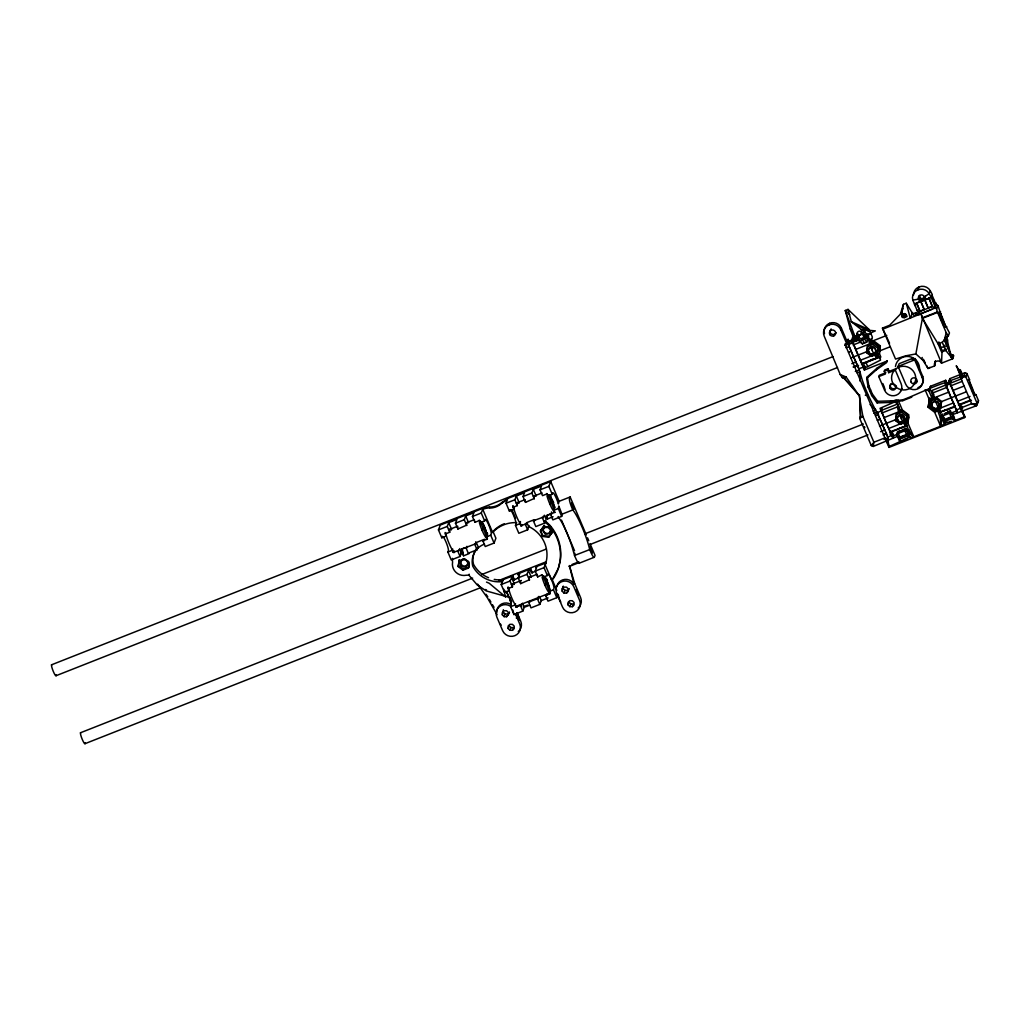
<?xml version="1.0" encoding="UTF-8"?>
<svg xmlns="http://www.w3.org/2000/svg" width="1030" height="1030" viewBox="0 0 1030 1030"><rect width="100%" height="100%" fill="white"/><g stroke="black" fill="none" stroke-linecap="round" stroke-linejoin="round"><path stroke-width="1.5" d="M479.246 520.15L480.212 522.635L484.628 520.897L481.268 513.017L482.722 509.232L490.821 507.03A17.999 17.51 21 0 0 501.546 502.795L507.893 498.43L550.702 481.538L559.135 501.314L558.35 503.966A7.867 1.236 68.5 0 0 555.17 495.829A7.867 1.236 68.5 0 0 552.698 492.984L552.209 494.246L547.806 495.984L546.84 493.499M489.559 506.992L483.109 508.202L440.299 525.081L438.445 529.896L441.806 537.789L446.209 536.051L445.243 533.566A11.768 1.854 68.5 0 1 445.115 532.549M859.805 380.933L859.96 371.766L841.407 328.184A8.845 8.601 21 0 0 829.665 323.291A8.845 8.601 21 0 0 824.476 333.617M901.662 315.438L902.177 317.33L904.34 317.536L905.988 315.824L905.473 313.931L902.28 314.42L901.662 315.438L903.156 317.626M876.195 353.161L876.891 354.809L879.298 353.856L880.328 345.887L873.788 340.904L870.968 342.939L873.788 340.904M957.475 412.695L945.888 385.503L946.84 383.018L945.695 380.289L930.541 386.263L929.742 388.168L932.356 394.284A7.867 1.236 68.5 0 0 932.755 397.644L932.704 398.983L931.249 399.55L930.657 401.108L929.884 407.043L934.764 410.764L940.416 408.537L941.575 401.571L936.811 397.554L933.991 398.661L932.279 390.344L945.746 385.04M935.536 305.949L936 304.738L937.957 305.55L943.068 320.909L949.467 332.935L948.347 335.857L942.244 342.256L938.124 343.878L922.404 318.334L920.91 313.609L931.931 309.257M458.183 566.577L459.303 559.818L458.183 566.577L462.946 570.208L468.457 568.032L469.191 564.17M468.457 568.032L469.204 562.238L464.44 558.62L458.929 560.784M871.38 341.857L872.075 343.505L873.53 342.939L878.397 346.647L877.032 354.153L871.393 356.38L866.513 352.659L867.788 345.385L870.62 344.277L870.852 342.861A8.588 1.352 68.5 0 1 870.363 339.359L871.741 338.819L872.384 337.119L869.204 329.639L848.025 309.399L845.269 310.494L850.226 328.879L854.037 339.166L856.857 339.411L850.226 328.879M877.032 354.153L878.397 346.647M879.298 353.856L880.328 345.887M947.291 422.068L940.622 426.227L913.777 436.81L907.842 422.892L908.872 414.923L902.332 409.94L900.336 409.824L901.031 411.472L902.486 410.893L907.366 414.614L906.001 422.107L900.349 424.334L895.469 420.626L896.757 413.352L899.576 412.232L899.705 410.674A7.867 1.236 68.5 0 1 899.319 407.314M906.001 422.107L907.366 414.614M903.065 429.497L905.808 428.403L910.224 437.673L913.777 436.81L908.705 430.334L905.782 423.472L907.842 422.892L908.872 417.034M928.146 407.326L929.588 398.275L928.146 407.326L934.686 412.309L940.622 426.227L942.334 418.669L940.377 417.845L937.622 410.532L935.098 411.228L928.558 406.245M931.249 399.55L929.884 407.043M940.416 408.537L941.575 401.571L966.217 391.851M866.513 352.659L867.788 345.385M896.757 413.352L895.469 420.626M860.514 416.352L859.715 418.438L871.303 445.617L873.26 446.441L873.904 442.243L862.895 416.416L859.2 395.649L846.106 376.993L840.235 374.547L824.27 336.321A8.845 8.601 21 0 1 829.047 324.901L829.665 323.291M903.04 306.683L903.426 304.339L906.258 303.232L913.726 315.257M915.876 353.934L922.404 318.334L937.583 312.438L936.064 307.635L882.813 329.175L895.546 359.084L905.537 355.865L915.876 353.934L923.034 360.358L928.03 368.508L934.635 365.895L935.407 361.054L934.635 365.895M468.135 562.702L467.092 565.097A3.747 3.644 21 0 1 460.706 562.432L461.775 559.856M901.52 314.06L902.847 307.854L901.533 313.352M937.583 312.438L946.235 332.742L944.42 339.81L952.531 358.839L941.523 363.178C940.403 360.255 935.768 360.14 934.622 363.101M924.361 299.202L924.348 296.846A3.142 3.064 21 0 0 920.241 295.134A3.142 3.064 21 0 0 918.567 299.125C920.524 303.155 925.777 299.988 925.429 296.189L923.962 299.885M903.426 304.339L900.336 314.202L889.675 325.235L882.465 328.094L882.813 329.175M862.728 332.484L868.187 338.471L866.706 342.192L862.445 343.878L859.651 341.831L857.192 338.201L858.454 334.171M857.192 338.201L860.192 340.557L864.453 338.87L865.728 334.84M441.806 537.789L442.295 536.527A7.867 1.236 68.5 0 1 442.437 536.347M445.333 533.978L449.737 532.24L447.265 526.433L448.719 522.635L456.908 519.403L455.453 523.201L457.925 529.008L466.654 525.12A11.768 1.854 68.5 0 1 467.53 522.828M464.942 547.702L462.187 548.784L462.856 552.325L461.17 553.573L460.062 556.47L451.243 559.947L447.896 552.054L448.372 550.793A7.867 1.236 68.5 0 0 446.891 544.252A7.867 1.236 68.5 0 0 443.26 536.888M453.355 552.569L452.299 550.316L452.775 549.054M466.745 525.532L464.26 519.725L465.715 515.927L473.903 512.708L472.448 516.494L474.933 522.3L479.336 520.562M461.221 553.715L459.766 548.578M480.212 522.635L480.701 521.373M462.946 570.208L463.32 569.242L468.817 567.067M484.628 520.897L485.104 519.635A7.867 1.236 68.5 0 1 488.799 525.081A7.867 1.236 68.5 0 1 491.194 533.913L490.705 535.175L494.065 543.055L485.246 546.531L482.774 540.711L487.357 539.166M482.156 530.514L484.01 525.686M466.963 546.325A11.768 1.854 68.5 0 1 465.946 547.612L468.251 553.239L477.057 549.763L478.165 546.879L476.311 542.527L484.512 539.295M506.683 591.915L508.987 597.31L486.199 590.898L477.263 584.989L468.83 575.101L469.178 574.199M487.177 538.986L486.778 535.652A7.867 1.236 68.5 0 0 485.297 529.111A7.867 1.236 68.5 0 0 481.667 521.747M489.16 508.022L490.422 508.06A17.999 17.51 21 0 0 501.159 503.825L502.486 501.983M482.722 509.232L492.636 532.51L493.512 530.875A31.467 30.63 21 0 1 504.224 523.768M512.708 505.897A11.768 1.854 68.5 0 0 512.837 506.902L513.803 509.387L509.399 511.125L506.039 503.245L507.494 499.46L502.086 503.013M494.065 543.055L495.906 538.239L493.035 531.48M509.399 511.125L509.889 509.863M512.927 507.327L517.33 505.588L514.858 499.769L516.313 495.984L524.502 492.752L523.047 496.537L525.519 502.357L534.248 498.456A11.768 1.854 68.5 0 1 535.124 496.164M543.969 520.923L549.544 526.15A44.96 43.749 21 0 1 553.973 577.663L551.797 580.418L545.218 564.968A31.467 30.63 21 0 0 528.982 526.665L528.944 525.635L527.656 529.806L518.837 533.283L515.476 525.403L515.966 524.141A7.867 1.236 68.5 0 0 514.047 516.442A7.867 1.236 68.5 0 0 510.236 509.696M520.948 525.918L519.893 523.665L520.369 522.403A7.867 1.236 68.5 0 0 520.42 521.528M534.325 498.881L531.853 493.061L533.308 489.276L541.497 486.044L540.042 489.829L542.527 495.649L546.93 493.911M514.511 580.006L512.76 575.886L502.782 579.736L502.395 581.847M507.867 587.19A11.768 1.854 68.5 0 0 507.996 588.194L508.962 590.679L504.558 592.417L501.198 584.538L503.052 579.71M504.558 592.417L505.048 591.156A7.867 1.236 68.5 0 1 505.189 590.975M508.086 588.606L512.489 586.868L510.017 581.062L512.76 575.886M486.508 582.092L489.147 583.212L505.421 596.808L505.769 595.907M552.209 494.246L548.861 486.366L550.702 481.538M547.806 495.984L548.295 494.722M506.657 616.713L509.464 612.284L506.657 616.713L504.146 616.674L502.357 614.91L503.374 609.747M512.361 576.916L513.635 579.903L519.146 577.727L518.27 573.71L530.656 568.83L532.407 572.95M529.871 577.186A11.768 1.854 68.5 0 0 529.407 579.748L520.678 583.637L518.206 577.83L519.661 574.045L517.871 574.74M504.146 616.674L505.176 613.97L503.387 612.206M549.775 503.85L551.629 499.022M522.519 603.207L524.27 607.314L522.815 611.099L513.996 614.575L510.648 606.683L511.125 605.421A7.867 1.236 68.5 0 0 509.206 597.735L507.764 594.477A7.867 1.236 68.5 0 0 506.013 591.529M540.364 530.991L544.342 525.429L540.364 530.991L542.681 536.437L548.604 537.274L552.595 531.712L549.827 526.201M543.364 516.185A11.768 1.854 68.5 0 1 542.347 517.472L533.36 520.768L535.845 526.575L544.651 523.098L546.106 519.313L544.368 515.219M516.107 607.211L515.052 604.958L515.528 603.683M529.497 580.173L527.012 574.354L528.467 570.569L530.656 568.83M542.681 536.437L540.737 530.025M508.138 628.506L509.181 625.802L510.97 627.566L513.481 627.592L512.451 630.296L509.927 630.27L508.138 628.506L508.125 626.034L509.902 624.322L512.412 624.347L514.202 626.111L514.215 628.583L512.451 630.296M554.951 512.502L553.895 510.249L554.372 508.987A7.867 1.236 68.5 0 0 552.891 502.447A7.867 1.236 68.5 0 0 549.26 495.082M509.927 630.27L510.97 627.566M552.222 532.677L550.278 526.266M561.659 516.403L558.299 508.511L558.788 506L562.238 514.871L561.659 516.403L552.84 519.88L550.535 514.24A11.768 1.854 68.5 0 0 551.423 511.949M541.999 574.779L537.686 576.942L535.201 571.122L536.656 567.337L535.767 567.685L536.167 566.655L546.003 562.934M548.604 537.274L552.595 531.712M559.135 501.314L570.144 496.975L569.461 498.739A8.24 1.3 68.5 0 0 571.972 507.996L572.783 509.876A26.973 4.262 68.5 0 1 589.688 549.505L590.499 551.488A8.24 1.3 68.5 0 0 594.374 557.191L595.044 555.415L590.01 543.595M542.089 575.204L542.965 577.276L547.381 575.538L544.02 567.646L545.861 562.831M542.965 577.276L543.454 576.002M547.381 575.538L547.857 574.264A7.867 1.236 68.5 0 1 550.574 577.598L552.016 580.856A7.867 1.236 68.5 0 1 553.947 588.542L553.458 589.804L556.818 597.683L547.999 601.16L545.527 595.353L550.11 593.795M544.909 585.156L546.763 580.328M538.394 596.473A11.768 1.854 68.5 0 1 537.506 598.765L528.532 602.061L531.004 607.867L539.81 604.391L541.265 600.606L539.527 596.512M551.797 580.418L552.144 579.517L556.792 590.422M549.93 593.615L549.531 590.28A7.867 1.236 68.5 0 0 548.05 583.74A7.867 1.236 68.5 0 0 544.419 576.375M556.818 597.683L558.08 594.413M574.032 584.345L569.41 565.534L574.598 583.263L574.032 584.345L572.912 582.62A9.296 9.038 21 0 0 556.895 586.199M562.226 588.825L563.256 586.122L562.238 591.297L564.028 593.061L566.539 593.087L568.303 591.375L568.29 588.903L566.5 587.139L563.989 587.113L562.226 588.825L562.238 591.297M564.028 593.061L565.058 590.357L563.268 588.594M566.539 593.087L569.345 588.671M568.032 604.88L569.062 602.177L570.852 603.941L573.362 603.979L572.332 606.683L569.822 606.644L568.032 604.88L568.019 602.421L569.783 600.696L572.294 600.735L574.083 602.499L574.096 604.958L572.332 606.683M569.822 606.644L570.852 603.941M833.746 335.909L834.364 334.299M845.694 340.351L848.179 339.372L846.608 343.454L840.789 329.793L841.407 328.184M911.769 397.142L902.821 400.67L890.242 402.46L877.071 402.885L871.676 395.494L868.2 387.332L866.668 378.474L876.337 369.834L886.598 362.612L887.216 361.015L864.363 370.027L851.63 340.119L852.583 337.634L858.814 334.699M854.037 339.166L854.99 336.681L845.269 310.494L849.737 314.755M853.522 356.998L848.385 344.574L852.789 342.835L853.741 340.351L852.583 337.634M858.969 368.598L863.204 367.311L864.157 364.813L865.316 367.543L864.363 370.027M872.075 343.505L872.23 342.321A8.588 1.352 68.5 0 1 871.741 338.819M867.286 346.724L872.925 344.496L873.53 342.939M871.869 349.672L872.796 347.265M874.728 353.921L876.44 352.505M859.844 400.915L860.514 416.532L862.895 416.416L859.715 418.438L860.514 416.532L859.574 394.67M866.668 378.474L867.286 376.877L876.942 368.238L887.216 361.015M861.543 364.26L878.178 357.706L878.822 356.007M868.2 387.332L868.805 385.748L867.286 376.877M876.337 369.834L876.942 368.238M869.938 391.413L870.543 389.816M871.676 395.494L872.281 393.898L868.805 385.748M895.302 370.066L888.697 372.68L889.186 371.392L895.804 368.779L895.302 370.066L901.121 383.727A8.987 8.755 21 0 1 896.345 395.147A8.987 8.755 21 0 1 884.603 390.241L878.783 376.581L879.285 375.293L885.89 372.693M878.783 376.581L885.388 373.98L884.242 371.264L884.731 369.976L888.04 368.676L889.186 371.392M920.73 301.327L924.206 309.489L920.73 301.327L916.597 302.962L920.073 311.111L919.018 314.897L912.799 300.155A8.845 8.601 21 0 1 917.988 289.829L919.082 286.945A8.845 8.601 21 0 1 930.309 290.795L932.317 294.593L931.21 297.477L935.807 308.279L932.343 306.554L928.996 298.069L924.734 300.026L928.21 308.176L924.863 299.704M888.697 372.68L887.538 369.963L888.04 368.676M877.071 402.885L877.689 401.288L872.281 393.898M912.567 312.541L910.34 318.322L906.258 303.232M916.597 302.962L919.957 311.433L932.343 306.554L928.996 298.069M919.455 295.468L918.567 299.125L912.799 300.155M918.979 299.82L919.43 296.885L920.64 299.743M884.603 390.241L885.105 388.954M919.558 300.399L919.842 297.593M920.266 300.812L921.129 298.571L920.421 298.159M911.911 314.24L916.185 312.553L915.232 315.026L919.635 313.287M921.065 301.03L921.927 298.79L925.223 296.962M921.889 301.03L922.738 298.803M922.674 300.837L923.537 298.61M898.121 366.397L899.177 363.654L912.941 358.234L912.387 359.676L915.142 358.594L922.7 376.323L922.198 377.611A8.987 8.755 21 0 1 917.421 389.031A8.987 8.755 21 0 1 905.679 384.126L898.121 366.397L914.64 359.882L915.142 358.594M923.382 300.451L924.232 298.211M882.144 408.537L881.191 411.022L892.765 438.214L893.731 435.716L892.572 432.999L889.817 434.081M920.91 313.609L941.523 363.178L942.077 350.767L938.858 341.947M930.309 290.795L929.202 293.679L924.348 296.846M890.242 402.46L890.847 400.863L897.13 403.155L900.156 410.275M886.328 423.433L881.358 410.571M934.686 305.627L935.794 302.743L937.493 306.76M887.654 436.669L888.967 447.406L964.685 417.549L962.741 411.15L960.63 408.035L971.638 403.696L977.303 403.812L978.5 400.696L975.899 394.58A8.588 1.352 68.5 0 1 972.024 388.877A7.944 1.249 68.5 0 1 969.526 379.632L966.913 373.517L964.956 372.693L949.815 378.667L948.862 381.164L961.608 411.06L965.058 416.584L954.45 420.768L952.699 413.867L950.754 414.356M936.643 309L937.957 305.55M902.821 400.67L903.194 399.704C917.37 394.297 930.283 387.499 944.729 382.787L945.695 380.289M892.572 432.999L891.607 435.484L887.487 437.119C879.813 414.614 865.342 395.069 859.96 371.766L857.115 372.989M901.031 411.472L901.083 410.133M921.683 358.878L922.223 357.462M896.242 414.678L901.881 412.464L902.486 410.893M900.825 417.639L901.752 415.219M923.034 360.358L923.459 359.238M923.588 361.092L923.962 360.127L923.936 361.543M898.945 439.501L899.872 437.106L908.125 433.849L907.211 436.244L898.945 439.501L896.628 434.068L897.555 431.66L900.31 430.579M900.349 424.334L900.864 422.995L895.868 419.596L879.491 426.047M924.966 362.908L925.249 362.187M903.683 421.888L905.434 420.382M926.64 365.637L928.03 368.508M905.782 423.472L908.254 421.811M871.303 445.617L873.904 442.243L884.912 437.892L889.341 446.441L909.722 437.158M907.211 436.244L904.894 430.81L905.808 428.403M910.224 437.673L907.919 432.24L908.872 429.742L906.117 430.823M934.377 364.015L935.163 361.968M934.377 364.968L935.163 362.921M945.411 337.222L944.42 339.81L952.531 358.839L953.69 355.826L951.102 355.015M930.541 386.263L928.79 390.666L931.828 397.786L929.176 399.357L925.107 389.816L928.79 390.666L929.588 388.761M931.828 397.786L932.704 398.983M933.991 398.661L934.133 397.104M945.913 335.922L947.767 340.273C946.634 341.419 954.334 367.272 952.106 354.912M952.493 354.925L951.514 357.487L952.196 357.217M952.879 355.028L952.287 357.436M930.657 401.108L936.296 398.88L936.811 397.554M953.214 355.221L952.402 357.732M953.484 355.492L952.544 358.067M934.764 410.764L935.369 409.206M935.098 411.228L934.686 412.309L937.455 410.983M936.811 408.627L938.652 407.623A8.678 1.365 68.5 0 0 938.987 408.099M941.549 412.09L940.429 411.923L938.382 408.884L938.472 407.339M949.815 378.667L950.973 381.383L950.021 383.881L945.888 385.503L944.729 382.787M944.652 424.103L941.369 416.429L942.296 414.021L944.613 419.455L943.686 421.862L951.81 418.656L952.737 416.249L950.42 410.815L947.703 411.884M951.038 397.915L949.428 393.486M961.26 371.946L959.767 375.834L971.638 403.696L976.504 405.717L977.303 403.812L965.715 376.632L966.913 373.517M951.81 418.656L949.493 413.223L950.42 410.815M962.136 373.98L960.282 369.628A16.184 2.549 68.5 0 1 957.501 367.787L956.239 365.714L959.484 372.268L960.642 377.868L963.758 375.821L964.956 372.693M954.45 420.768L955.016 419.3M897.13 403.155L898.263 400.4L902.332 409.94M913.777 436.81L907.919 432.24L908.705 430.334M978.5 400.696L976.504 405.717L952.377 414.704M544.175 527.579C540.608 531.647 548.449 536.334 550.484 531.351M492.636 532.51L493.113 531.905A31.467 30.63 21 0 1 516.635 522.622M552.865 578.602L558.299 568.521L560.436 559.625A44.96 43.749 21 0 0 549.891 525.249L545.437 521.064M944.162 413.751L948.179 412.386L946.171 412.747M544.381 527.283L545.591 526.51M877.058 412.657L881.191 411.022L880.032 408.305L898.263 400.4M901.147 428.145L902.422 427.257L898.006 428.995L907.134 425.66L905.679 422.261A8.678 1.365 68.5 0 1 904.237 421.193L904.057 420.922M900.439 430.836C896.255 433.797 907.546 428.583 901.572 430.334M861.35 333.372L865.174 331.39M865.277 336.437L868.135 334.982M873.118 358.904L865.998 362.509L867.736 366.59L865.316 367.543M867.736 366.59L880.56 360.088L879.401 357.371M864.222 330.282L861.338 329.587L867.35 334.454L875.346 330.888L861.338 329.587L851.347 321.721L848.025 309.399M905.331 439.166C898.817 442.037 909.194 439.321 906.413 438.806M949.943 421.579C943.416 424.45 953.793 421.734 951.012 421.206M873.105 411.137L875.899 409.94L870.067 404.481M914.408 304.095L931.21 297.477L929.202 293.679A8.845 8.601 21 0 0 917.988 289.829M920.073 311.111L924.206 309.489M928.339 307.854L932.472 306.232M847.226 341.844L851.63 340.119M856.857 339.411L844.948 344.11L888.967 447.406M869.565 334.261L870.942 333.72M844.87 345.436L849.312 343.685M852.286 342.514L859.432 339.694M866.204 337.029L868.908 335.96M846.016 347.78L848.862 346.659M853.136 344.973L860.256 342.166M864.788 337.827L867.633 339.256L869.037 338.703L870.62 344.277M939.193 312.206L940.57 311.665M939.218 313.545L940.596 312.991M939.334 314.189L940.712 313.648M51.513 664.814L832.897 356.65M871.805 341.303L886.779 335.394M939.489 314.923L940.866 314.382M870.981 343.312L872.358 342.771M848.566 352.221L851.372 351.114M863.385 366.86L855.775 349.376L870.376 343.621M940.236 317.536L941.613 316.995M940.557 318.489L941.935 317.948M941.291 320.472L942.669 319.931M850.754 358.002L866.912 351.629M942.553 323.381L943.931 322.841M943.403 325.055L944.78 324.514M56.148 675.68L837.519 367.517M879.44 350.998L889.92 346.865M944.523 326.832L945.9 326.291M851.797 363.654L856.007 361.994L858.466 367.401M860.411 360.255L873.543 355.08M944.832 327.18L946.21 326.626M945.476 327.347L946.853 326.806M438.445 529.896L447.265 526.433M455.453 523.201L464.26 519.725M472.448 516.494L481.268 513.017M506.039 503.245L514.858 499.769M523.047 496.537L531.853 493.061M540.042 489.829L548.861 486.366M853.123 366.976L857.604 365.212M862.097 363.435L878.178 357.706M854.14 367.182L858.582 365.431M448.578 529.806L457.191 526.407M465.818 523.008L474.431 519.609M516.197 503.142L524.811 499.743M533.437 496.344L542.05 492.945M855.312 371.482L859.509 369.822M941.266 347.612L945.398 345.977M884.242 371.264L887.538 369.963M942.077 350.767L946.21 349.144L945.72 350.406L941.6 352.041L938.124 343.878M447.896 552.054L452.299 550.316M486.302 536.913L490.705 535.175M515.476 525.403L519.893 523.665M553.895 510.249L558.299 508.511M533.733 519.88L526.909 522.571L528.596 526.536M551.037 513.751L546.904 515.373L547.574 518.914L553.084 516.751M453.174 552.389L457.758 550.831A11.768 1.854 68.5 0 0 458.762 549.557M475.641 541.844A11.768 1.854 68.5 0 1 474.753 544.136L461.517 549.183L463.603 555.788L469.114 553.625M520.768 525.738L525.352 524.18A11.768 1.854 68.5 0 0 526.356 522.892M554.771 512.322L546.248 515.773L547.574 518.914M951.128 357.474L952.145 357.075M928.184 368.096L929.974 367.388M561.801 514.266L572.809 509.914M892.006 401.468L896.126 399.846L898.083 400.657M946.84 383.018L950.973 381.383M873.929 413.365L876.916 412.18M881.41 410.404L897.864 403.915L899.576 412.232M950.239 383.263L962.213 378.538M875.552 415.515L878.539 414.33M881.538 413.159L897.993 406.657M932.408 393.087L947.368 387.19M950.368 386.005L962.342 381.28M968.149 380.173L969.526 379.632M80.469 732.768L472.654 578.1M481.641 574.56L546.003 549.17M584.924 533.823L863.346 424.025M877.303 420.266L880.058 419.184L877.225 412.206M884.191 417.562L899.332 411.588M899.911 411.356L901.289 410.815M932.948 398.327L948.888 392.044L946.068 385.053L950.188 383.43L964.685 417.549M953.02 390.409L964.029 386.07M85.104 743.647L480.289 587.795M501.237 579.53L546.145 561.814M589.559 544.703L867.981 434.892M938.098 408.318L940.918 407.198M880.56 431.686L884.693 430.064L885.092 430.656M886.367 423.343L888.813 428.429L902.589 422.995M938.382 408.884L953.523 402.91L956.316 409.979L960.449 408.344L961.402 405.846L962.561 408.575M957.655 401.288L970.041 396.396M974.522 395.121L975.899 394.58M501.198 584.538L510.017 581.062M518.206 577.83L527.012 574.354M535.201 571.122L544.02 567.646M569.024 566.564L579.517 562.419L579.221 563.165A8.24 1.3 68.5 0 1 575.358 557.462L574.534 555.479L589.701 549.595M535.664 571.212L531.532 572.835L530.257 569.86M883.573 434.351L886.56 433.167M889.559 431.982L907.134 425.66M940.429 411.923L955.402 406.026M958.389 404.842L970.363 400.116M883.186 435.111L886.186 433.926M890.68 432.162L898.16 429.201M946.042 410.326L955.016 406.786M959.509 405.009L971.47 400.284M511.318 584.435L521.373 580.469M528.557 577.637L537.184 574.238M896.628 434.068L904.894 430.81M941.369 416.429L949.493 413.223M884.088 439.514L888.221 437.892M893.731 435.716L897.851 434.081M950.175 413.455L957.05 410.738M572.036 564.492L578.59 561.904M873.26 446.441L897.864 436.205L899.937 442.269M578.86 563.346L594.001 557.372M944.613 419.455L951.385 416.79M510.648 606.683L515.052 604.958M549.054 591.542L553.458 589.804M517.034 607.224A11.768 1.854 68.5 0 0 517.111 605.923L550.175 592.932L542.733 575.461M515.927 607.018L520.51 605.473A11.768 1.854 68.5 0 0 521.515 604.185M523.227 606.837L527.656 605.099M524.27 607.314L529.729 605.151M541.265 600.606L548.089 597.915M516.262 618L518.605 617.073L516.751 612.721M922.648 317.691L937.828 311.794M461.569 552.814L462.856 552.325M948.862 381.164L963.758 375.821L965.715 376.632L960.642 377.868M484.512 544.136L483.701 544.407A19.428 18.913 21 0 0 472.744 566.178A29.175 28.389 21 0 0 499.37 581.834L502.318 581.641M574.598 583.263L580.624 597.619A9.296 9.038 21 0 1 578.152 607.957M462.985 559.084L464.414 558.814M842.347 377.662L846.106 376.993L844.304 378.474L842.347 377.662L840.235 374.547M854.99 336.681L857.9 336.205M865.187 334.995L868.097 334.505M903.194 399.704L890.602 401.494L895.173 402.331M498.765 580.469L503.142 579.916L498.649 580.354M502.782 579.736L500.117 579.903A29.175 28.389 21 0 1 494.233 579.388M468.83 575.101L466.217 575.242A11.33 11.034 21 0 1 452.556 562.367L452.402 558.376M877.689 401.288L890.847 400.863M565.058 590.357L567.582 590.383M505.176 613.97L507.687 614.009M947.471 346.196L948.656 347.033M865.29 395.237L868.148 395.533M543.969 526.394L549.904 527.231M543.055 535.471L548.977 536.308M960.14 374.869L963.758 375.821M921.129 298.571L921.927 298.79M485.555 589.521L486.546 589.997M548.436 526.536L549.466 527.218M868.161 352.479L871.908 355.041M873.376 341.986L879.916 346.968M872.925 344.496L877.805 348.204M936.296 398.88L941.175 402.601M931.712 406.412L934.146 408.279M901.881 412.464L906.76 416.172M458.556 565.612L463.32 569.242M917.267 310.275L918.464 311.472M948.269 346.994L945.952 341.561L946.313 343.479M959.857 374.186L957.54 368.753M853.02 387.731L844.304 378.474L859.2 395.649M533.36 520.768L533.54 520.948A11.768 1.854 68.5 0 0 533.952 521.219M545.527 595.353L545.707 595.533A11.768 1.854 68.5 0 0 546.711 594.246M482.774 540.711L482.941 540.905A11.768 1.854 68.5 0 0 483.958 539.617M528.532 602.061L528.699 602.241A11.768 1.854 68.5 0 0 529.716 600.954M952.531 358.839L945.72 350.406L942.244 342.256M558.106 516.506L561.517 521.837A26.973 4.262 68.5 0 1 571.933 546.299L574.534 555.479M486.018 594.271L487.795 596.769M477.611 584.087L487.396 597.799L497.104 614.704M876.891 354.809L880.135 358.517L880.779 356.831L879.26 353.264M549.981 527.823L550.471 528.544M946.235 332.742L948.347 335.857M905.473 313.931L906.967 316.133M904.482 313.545L906.709 316.854M903.31 313.725L905.55 317.034L904.507 317.716L902.28 314.42M876.788 354.552L874.998 354.5L877.058 357.539M861.428 332.355A2.395 1.931 -34.1 0 1 858.569 335.304A2.395 1.931 -34.1 0 1 857.668 332.008A2.395 1.931 -34.1 0 1 861.428 332.355L863.655 335.651M864.453 338.87L866.706 342.192M862.316 339.72L864.569 343.042M857.024 334.093L859.252 337.389M860.192 340.557L862.445 343.878M903.967 422.455L906.014 425.493M888.813 428.429L891.787 435.046M500.464 624.077L501.185 625.146M875.062 353.045L875.346 353.47A7.944 1.249 68.5 0 0 876.723 354.307M489.353 599.396L490.898 602.035M492.456 604.662L494.014 607.301M865.625 335.149L867.633 339.256M556.728 593.46L562.522 607.056A9.296 9.038 21 0 0 574.65 612.116A9.296 9.038 21 0 0 579.594 600.323L573.8 586.727A9.296 9.038 21 0 0 561.672 581.667A9.296 9.038 21 0 0 556.728 593.46L560.732 601.971M951.076 397.825L953.523 402.91M853.561 356.895L856.007 361.994M884.693 430.064L880.058 419.184M882.465 328.094L889.547 343.17M932.06 295.237L935.536 303.387M943.57 344.561L944.716 347.277M919.674 296.241L920.884 299.099M916.185 312.553L917.344 315.27M952.699 413.867L954.437 417.935M951.913 417.073L953.072 419.789M943.48 417.498L945.798 422.944M938.729 409.232L941.33 415.348L940.377 417.845L940.622 426.227M914.64 359.882L922.198 377.611M867.35 334.454L870.968 342.939M902.37 416.687L904.855 422.506M906.735 433.308L908.473 437.39M882.774 383.495L884.513 387.589M898.134 433.025L899.872 437.106M898.765 436.72L900.503 440.801M855.57 338.046L856.728 340.763M852.956 342.398L855.775 349.376M848.179 339.372L849.338 342.089M885.607 431.866L887.139 435.471M570.144 496.975L586.302 534.892M587.538 537.802L588.774 540.698M561.466 520.073L574.534 550.741M548.218 495.61L554.423 510.172M533.308 489.276L536.218 496.1M542.179 517.292L544.651 523.098M516.313 495.984L519.223 502.807M525.171 524L527.656 529.806M511.833 509.644L515.554 518.373M528.467 570.569L531.377 577.392M537.338 598.585L539.81 604.391M511.472 577.264L514.382 584.1M520.33 605.28L522.815 611.099M479.98 520.82L487.435 538.291A11.24 1.777 68.5 0 1 483.894 534.235A11.24 1.777 68.5 0 1 479.362 522.596M517.073 612.618L520.742 621.245A9.296 9.038 21 0 1 518.257 631.583M509.914 597.773L511.653 601.855M516.056 614.511L519.184 620.137L518.605 617.073M515.425 613.893L519.712 623.948A9.296 9.038 21 0 1 514.768 635.729A9.296 9.038 21 0 1 502.64 630.669L496.846 617.086A9.296 9.038 21 0 1 510.172 606.039M465.715 515.927L468.624 522.764M474.585 543.943L477.057 549.763M462.509 553.226L463.603 555.788M448.719 522.635L451.629 529.459M457.577 550.651L460.062 556.47M574.766 553.2L575.307 555.196M509.721 597.915L511.279 603.979M512.837 610.03L513.996 614.575M503.863 589.315L505.421 596.808M467.877 561.118L468.109 562.251M525.519 502.357L525.442 501.932A11.768 1.854 68.5 0 1 525.287 500.155M537.686 576.942L537.596 576.517A11.768 1.854 68.5 0 1 537.467 575.513M517.33 505.588L517.24 505.164A11.768 1.854 68.5 0 1 518.631 503.413M520.678 583.637L520.601 583.225A11.768 1.854 68.5 0 1 520.755 580.65M512.489 586.868L512.412 586.456A11.768 1.854 68.5 0 1 513.79 584.692M474.933 522.3L474.843 521.888A11.768 1.854 68.5 0 1 474.714 520.884M457.925 529.008L457.848 528.596A11.768 1.854 68.5 0 1 457.784 526.279M449.737 532.24L449.659 531.828A11.768 1.854 68.5 0 1 451.037 530.064M914.988 303.322L915.528 306.193M558.286 594.555L558.878 597.632M946.081 337.209L946.75 342.359M508.421 614.987L508.408 612.515L506.618 610.751L504.108 610.726L502.344 612.451L502.357 614.91M895.443 366.564A12.141 11.819 21 0 1 908.949 356.535A12.141 11.819 21 0 1 919.442 369.963M916.932 381.486A3.142 3.064 21 0 1 914.048 382.632M922.7 376.323A8.987 8.755 21 0 1 917.91 387.744M896.473 386.134A3.142 3.064 21 0 1 892.173 388.529A3.142 3.064 21 0 1 890.86 383.804M901.932 388.439A8.987 8.755 21 0 1 900.503 391.13M836.051 332.664A3.142 3.064 21 0 1 831.957 334.274A3.142 3.064 21 0 1 830.244 330.231M830.644 329.549A3.142 3.064 21 0 1 831.223 328.982M829.047 324.901A8.845 8.601 21 0 1 840.789 329.793M933.669 394.902A7.867 1.236 68.5 0 1 933.644 394.001M913.558 294.992A8.845 8.601 21 0 1 919.082 286.945M878.101 353.766A7.944 1.249 68.5 0 1 877.367 353.754M863.101 334.814A2.395 1.931 -34.1 0 1 861.968 338.419A2.395 1.931 -34.1 0 1 859.29 336.321M859.908 335.304A2.395 1.931 -34.1 0 1 862.11 334.441M864.84 427.656A7.944 1.249 68.5 0 1 864.492 426.665M85.117 742.733A6 0.94 68.5 0 1 82.297 739.489A6 0.94 68.5 0 1 80.829 732.691M941.059 316.905A6 0.94 68.5 0 1 943.48 323.111M56.161 674.779A6 0.94 68.5 0 1 53.341 671.534A6 0.94 68.5 0 1 51.873 664.723M970.942 386.842A6 0.94 68.5 0 1 972.436 391.065M940.686 314.034A11.24 1.777 68.5 0 1 944.871 324.476M876.453 357.603A11.24 1.777 68.5 0 1 875.204 356.174M873.595 353.393A11.24 1.777 68.5 0 1 870.775 346.943M870.273 345.591A11.24 1.777 68.5 0 1 868.432 338.767M969.642 382.001A11.24 1.777 68.5 0 1 974.174 393.627M941.059 411.498A11.24 1.777 68.5 0 1 935.382 400.85M934.892 399.486A11.24 1.777 68.5 0 1 933.038 392.662M905.409 425.57A11.24 1.777 68.5 0 1 904.16 424.141M902.55 421.36A11.24 1.777 68.5 0 1 899.731 414.91M899.229 413.558A11.24 1.777 68.5 0 1 897.388 406.734M482.851 523.124A11.24 1.777 68.5 0 1 487.46 536.591M454.397 551.32A11.24 1.777 68.5 0 1 449.981 545.488A11.24 1.777 68.5 0 1 445.681 532.639M488.568 577.727A29.175 28.389 21 0 1 473.491 564.247A19.428 18.913 21 0 1 476.813 548.282M534.557 519.661A11.768 1.854 68.5 0 1 534.57 520.433M546.737 578.976A11.768 1.854 68.5 0 1 547.471 580.611M514.292 508.125A7.867 1.236 68.5 0 1 514.434 507.957M454.359 551.282A11.768 1.854 68.5 0 1 454.281 552.595M550.136 494.76A11.768 1.854 68.5 0 1 550.857 496.151M553.007 501.031A11.768 1.854 68.5 0 1 553.664 502.743M521.952 524.631A11.768 1.854 68.5 0 1 521.875 525.931M487.203 532.742A11.768 1.854 68.5 0 1 487.641 534.274M496.795 612.644A9.296 9.038 21 0 1 510.816 604.365M554.359 511.781A11.24 1.777 68.5 0 1 546.981 495.932M549.904 495.301A11.24 1.777 68.5 0 1 554.436 506.94M522.004 524.656A11.24 1.777 68.5 0 1 517.601 518.824A11.24 1.777 68.5 0 1 513.301 505.975M550.175 592.932A11.24 1.777 68.5 0 1 546.634 588.864A11.24 1.777 68.5 0 1 542.102 577.238M545.024 576.607A11.24 1.777 68.5 0 1 550.2 591.233M517.137 605.962A11.24 1.777 68.5 0 1 512.734 600.13A11.24 1.777 68.5 0 1 508.421 587.267M571.573 503.181L573.723 509.258L571.573 503.181M590.113 546.685L592.263 552.75L590.113 546.685M576.285 589.559L578.139 594.799L576.285 589.559M869.204 329.639L868.548 331.338L851.347 321.721L869.204 329.639M901.881 436.784L905.885 435.42L901.881 436.784M943.004 411.034L947.021 409.67L943.004 411.034M946.48 419.184L950.497 417.82L946.48 419.184M549.312 533.489L545.256 534.235L542.926 530.823A3.747 3.644 21 0 1 545.218 527.476L548.076 527.502L550.097 529.51A3.747 3.644 21 0 1 549.312 533.489M933.206 299.138L932.536 298.468L934.506 303.078L933.206 299.138M939.862 345.076L939.064 344.277L941.381 349.711L939.862 345.076M554.655 507.623L554.359 506.142L554.655 507.623M892.508 382.516A12.141 11.819 21 0 0 913.301 385.452A12.141 11.819 21 0 0 905.177 366.384A12.141 11.819 21 0 0 892.508 382.516M911.048 382.014A3.142 3.064 21 0 0 916.442 382.774A3.142 3.064 21 0 0 914.331 377.83A3.142 3.064 21 0 0 911.048 382.014M889.972 388.13A3.142 3.064 21 0 0 895.366 388.889A3.142 3.064 21 0 0 893.255 383.945A3.142 3.064 21 0 0 889.972 388.13M830.051 334.892A3.142 3.064 21 0 0 835.433 334.274A3.142 3.064 21 0 0 832.098 329.999A3.142 3.064 21 0 0 830.051 334.892M931.905 406.67A3.747 3.644 21 0 0 938.317 407.571A3.747 3.644 21 0 0 935.819 401.687A3.747 3.644 21 0 0 931.905 406.67M932.086 406.181A3.747 3.644 21 0 0 938.51 407.082A3.747 3.644 21 0 0 936 401.198A3.747 3.644 21 0 0 932.086 406.181M897.491 420.24A3.747 3.644 21 0 0 903.902 421.141A3.747 3.644 21 0 0 901.392 415.257A3.747 3.644 21 0 0 897.491 420.24M868.535 352.273A3.747 3.644 21 0 0 874.946 353.187A3.747 3.644 21 0 0 872.436 347.303A3.747 3.644 21 0 0 868.535 352.273M868.715 351.797A3.747 3.644 21 0 0 875.14 352.698A3.747 3.644 21 0 0 872.629 346.814A3.747 3.644 21 0 0 868.715 351.797M897.671 419.751A3.747 3.644 21 0 0 904.095 420.665A3.747 3.644 21 0 0 901.585 414.781A3.747 3.644 21 0 0 897.671 419.751M461.118 565.637A3.747 3.644 21 0 0 467.517 564.891A3.747 3.644 21 0 0 463.552 559.805A3.747 3.644 21 0 0 461.118 565.637"/></g></svg>
